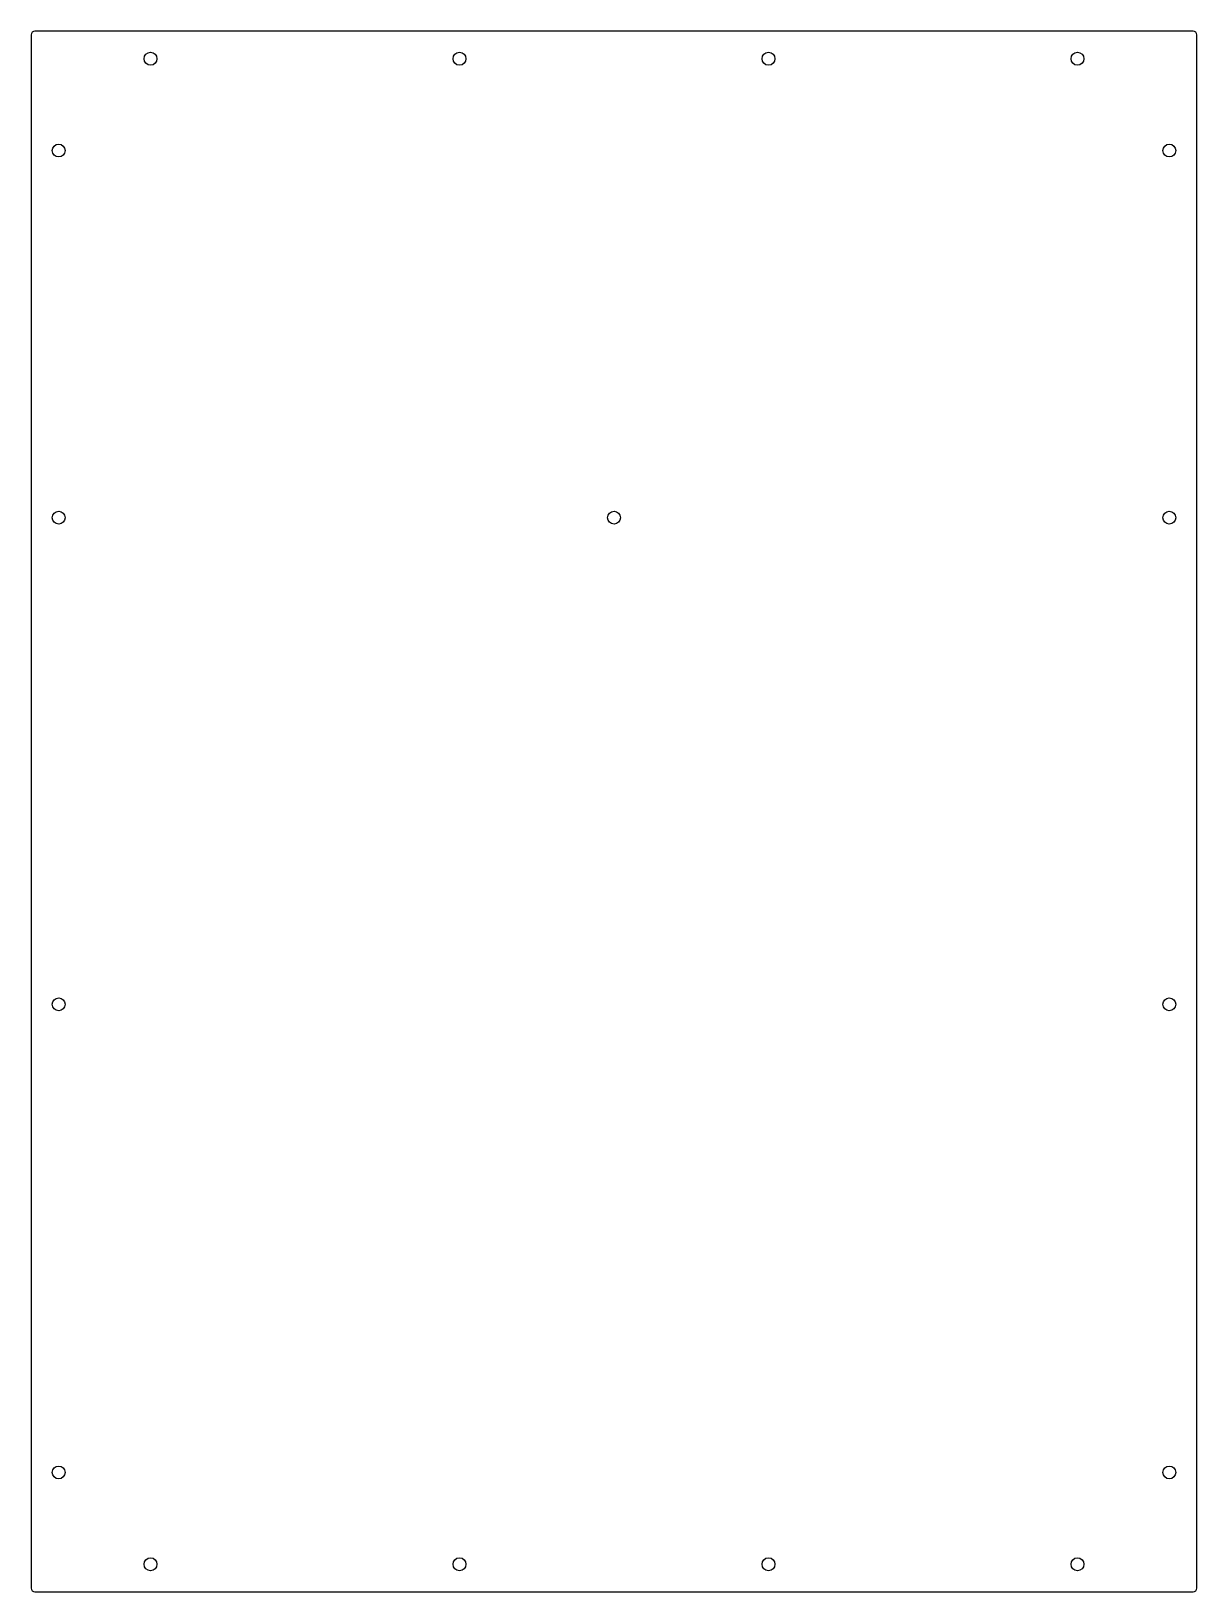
# Model space of a CAD drawing. Header units: millimetres. Extents: x -318 to 318, y -425 to 425.
import ezdxf

# ---------------------------------------------------------------- set-up
doc = ezdxf.new("R2010")
doc.units = ezdxf.units.MM
doc.layers.add('CUTOUTS', color=1, linetype='CONTINUOUS')
doc.layers.add('PERIMETER', color=5, linetype='CONTINUOUS')

msp = doc.modelspace()

# ---------------------------------------------------------------- linework, layer by layer
at = {"layer": 'CUTOUTS'}
for centre in [(-252.5, 410), (-84.17, 410), (84.17, 410), (252.5, 410), (-302.5, 360), (302.5, 360), (-302.5, 160), (0, 160), (302.5, 160), (-302.5, -105), (302.5, -105), (-302.5, -360), (302.5, -360), (-252.5, -410), (-84.17, -410), (84.17, -410), (252.5, -410)]:
    msp.add_circle(centre, 3.5, dxfattribs=at)
at = {"layer": 'PERIMETER'}
msp.add_lwpolyline([(-317.5, 423), (-317.5, -423, 0.414214), (-315.5, -425), (315.5, -425, 0.414214), (317.5, -423), (317.5, 423, 0.414214), (315.5, 425), (-315.5, 425, 0.414214)], format="xyb", close=True, dxfattribs=at)

doc.saveas('drawing.dxf')
